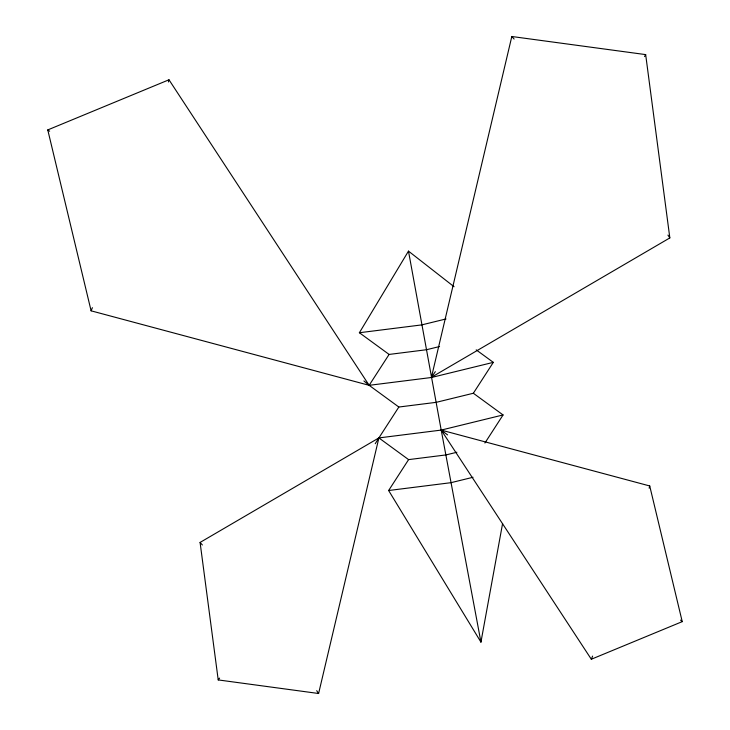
<?xml version="1.0" encoding="UTF-8"?>
<svg xmlns="http://www.w3.org/2000/svg" width="730" height="730" viewBox="0 0 730 730"><rect width="100%" height="100%" fill="white"/><g stroke="black" fill="none" stroke-linecap="round" stroke-linejoin="round"><path stroke-width="1.09" d="M502.596 523.492L480.942 642.108L388.634 490.514L408.599 459.617L445.984 454.927L456.898 452.253M473.35 393.251L503.061 414.95L441.203 430.089L378.888 437.918L200.084 542.436L218.215 679.922L318.608 693.5L378.888 437.918L398.845 407.03L436.239 402.33L473.35 393.251L493.316 362.363L476.206 349.862M431.439 377.273L511.812 36.5L645.667 54.604L669.839 237.916L431.439 377.273L435.354 371.661M168.411 81.979L168.986 79.78L47.769 129.922L91.104 310.825L369.143 385.321L398.845 407.03M649.152 488.169L649.727 485.961L441.203 430.089L408.481 251.12L454.069 286.726M91.104 310.825L92.4 307.677M480.541 639.863L480.942 642.108L441.203 430.089L591.318 659.245L592.614 656.087M644.544 56.584L645.667 54.604M439.588 346.531L426.493 349.734L389.099 354.433L359.388 332.734L408.481 251.12M375.238 443.703L378.888 437.918L408.599 459.617M389.099 354.433L369.143 385.321L363.896 380.941M484.912 443.037L503.061 414.95M218.215 679.922L219.593 678.106M591.318 659.245L682.231 621.641L649.727 485.961M446.012 318.955L421.712 324.905L359.388 332.734M493.316 362.363L431.457 377.492L369.143 385.321L168.986 79.78M473.04 477.274L450.948 482.685L388.634 490.514M47.769 129.922L49.64 131.208M441.203 430.089L447.563 434.898M680.57 620.108L682.231 621.641M511.812 36.5L514.093 39.046M200.084 542.436L202.374 544.981M667.941 235.106L669.839 237.916M316.701 690.671L318.608 693.5"/></g></svg>
